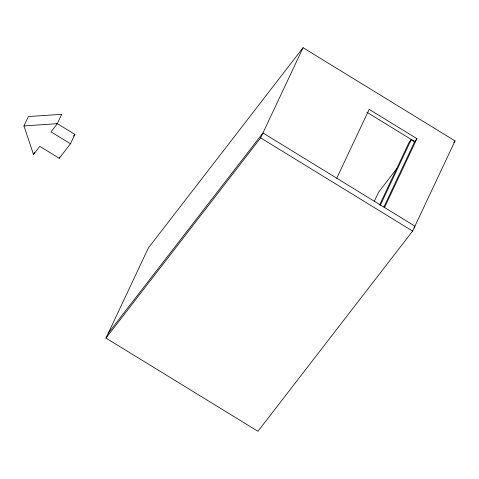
<?xml version="1.0" encoding="UTF-8"?>
<svg xmlns="http://www.w3.org/2000/svg" width="479" height="479" viewBox="0 0 479 479"><rect width="100%" height="100%" fill="white"/><g stroke="black" fill="none" stroke-linecap="round" stroke-linejoin="round"><path stroke-width="0.72" d="M23.95 125.923L28.351 116.571L61.707 114.313L57.306 123.672L51.008 131.821L70.479 143.76L59.258 158.28L39.793 146.34L33.494 154.489L23.95 125.923L57.306 123.672M33.494 154.489L34.44 152.484M59.258 158.28L59.887 156.944M70.479 143.76L74.88 134.401L56.672 123.235M105.961 338.09L148.388 247.924L303.069 47.702L455.05 140.91L412.623 231.076L257.947 431.298L105.961 338.09L260.636 137.874L303.069 47.702M336.773 178.224L369.171 109.368L416.94 138.665L384.541 207.515M374.267 201.414L378.685 192.025L396.618 168.812M379.578 205.024L408.964 142.58L411.204 139.676L414.928 141.964M380.32 205.305L411.204 139.676M383.883 207.042L414.7 141.562L416.94 138.665M73.532 136.144L74.88 134.401M108.278 333.174L262.953 132.952L414.934 226.16L414.024 227.339M453.679 142.682L455.05 140.91M366.932 112.272L414.7 141.562M260.636 137.874L412.623 231.076"/></g></svg>
